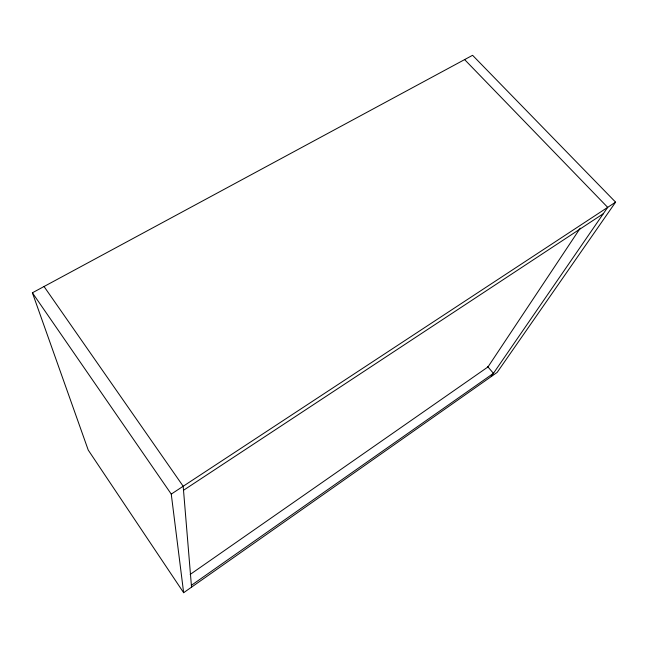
<?xml version="1.0" encoding="UTF-8"?>
<svg xmlns="http://www.w3.org/2000/svg" width="648" height="648" viewBox="0 0 648 648"><rect width="100%" height="100%" fill="white"/><g stroke="black" fill="none" stroke-linecap="round" stroke-linejoin="round"><path stroke-width="0.97" d="M580.244 228.153L487.976 366.938L190.156 574.46M491.208 376.585L607.686 207.352L464.616 59.592M615.6 202.152L497.162 372.398L183.643 592.701L88.233 450.068L32.4 292.791L472.578 55.299L615.6 202.152L171.258 494.092L183.643 592.701M191.379 585.33L493.444 373.337L487.523 366.412M183.514 490.285L603.304 213.71M44.04 286.513L183.182 486.251L191.533 587.153M32.4 292.791L171.258 494.092"/></g></svg>
